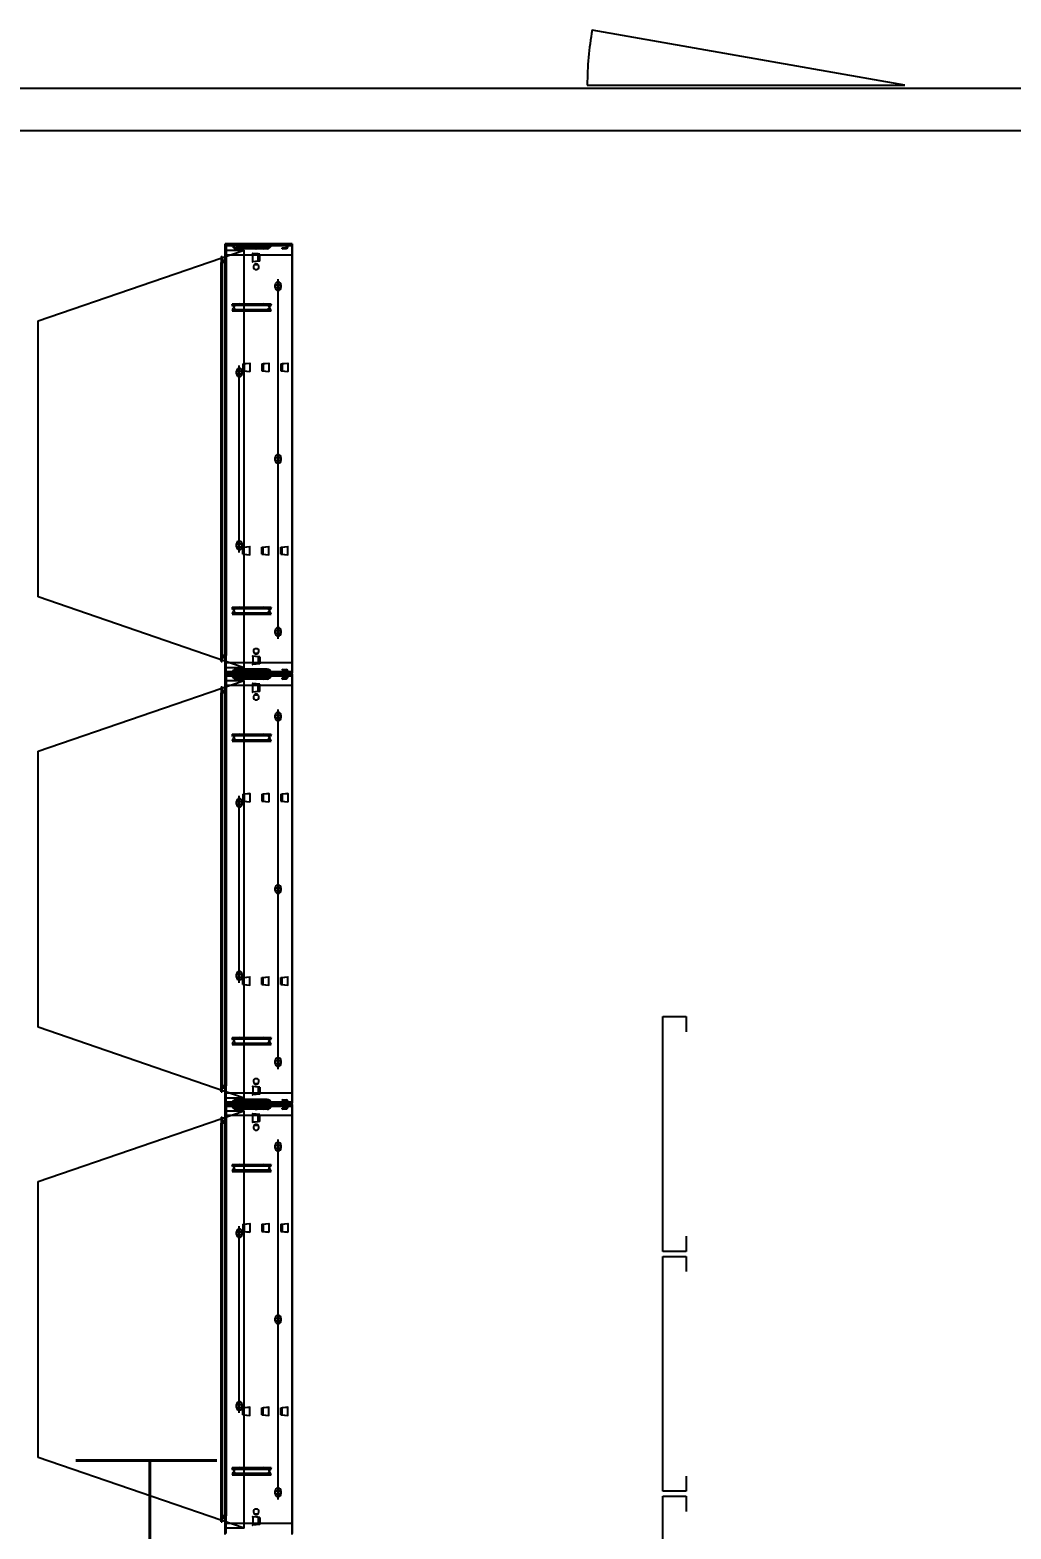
# Model space of a CAD drawing. Header units: millimetres. Extents: x -69706 to 52883, y -6882 to 68885.
# Drawn here: x -37085 to -35695, y 32627 to 34752 of the extents above; entities that cross this region are included whole.
import ezdxf

# ---------------------------------------------------------------- set-up
doc = ezdxf.new("R2010")
doc.units = ezdxf.units.MM
doc.layers.add('XFM1Q40$0$TYPE14X10', color=7, linetype='Continuous')
doc.styles.add('XFM1Q40$0$LSP', font='SIMPLEX.shx', dxfattribs={"bigfont": 'chineset.shx'})

# ---------------------------------------------------------------- blocks, each defined once
blk = doc.blocks.new('XFM1Q40$0$A$C10876e96')
at = {"layer": 'XFM1Q40$0$TYPE14X10', "color": 22}
for p, q in [((3487.9, 4105), (3044.7, 4183.1)), ((3037.9, 4105), (3487.9, 4105)), ((11918.2, 4100), (1318.2, 4100)), ((11858.2, 4040), (1318.2, 4040)), ((2259.6, 3770.7), (2551.6, 3871)), ((2619.7, 3880), (2524.7, 3880)), ((2619.7, 3880), (2524.7, 3880)), ((2524.7, 3880), (2524.7, 3856.5)), ((2524.7, 3856.5), (2524.7, 3880)), ((2524.7, 3270), (2524.7, 3878.5)), ((2619.7, 3878.5), (2524.7, 3878.5)), ((2619.7, 3877), (2524.7, 3877)), ((2619.7, 3878.5), (2526.2, 3878.5)), ((2526.2, 3878.5), (2526.2, 3855)), ((2526.2, 3279), (2526.2, 3871)), ((2526.2, 3871), (2551.6, 3871)), ((2534.7, 3878.5), (2534.7, 3880)), ((2584.2, 3874.5), (2540.2, 3874.5)), ((2584.2, 3873), (2540.2, 3873)), ((2549.7, 3878.5), (2549.7, 3880)), ((2551.5, 3874.5), (2556.8, 3875)), ((2551.7, 3873), (2551.5, 3874.5)), ((2551.6, 3279), (2551.6, 3871)), ((2551.7, 3873), (2557, 3873.5)), ((2558.2, 3877), (2558.2, 3876.5)), ((2559.7, 3877), (2559.7, 3876.5)), ((2565.2, 3876.5), (2565.2, 3880)), ((2571.7, 3873), (2566.4, 3873.5)), ((2571.9, 3874.5), (2566.6, 3875)), ((2566.7, 3876.5), (2566.7, 3878.5)), ((2570.7, 3876.5), (2570.7, 3878.5)), ((2571.7, 3873), (2571.9, 3874.5)), ((2572.2, 3876.5), (2572.2, 3880)), ((2573.7, 3878.5), (2573.7, 3880)), ((2576.7, 3878.5), (2576.7, 3880)), ((2578.5, 3874.5), (2583.8, 3875)), ((2578.7, 3873), (2578.5, 3874.5)), ((2578.7, 3873), (2584, 3873.5)), ((2585.2, 3877), (2585.2, 3876.5)), ((2586.7, 3877), (2586.7, 3876.5)), ((2589.7, 3878.5), (2589.7, 3880)), ((2603.7, 3878.5), (2603.7, 3880)), ((2605.5, 3874.5), (2610.8, 3875)), ((2605.7, 3873), (2605.5, 3874.5)), ((2605.7, 3873), (2611, 3873.5)), ((2612.2, 3877), (2612.2, 3876.5)), ((2613.7, 3877), (2613.7, 3876.5)), ((2619.7, 3880), (2619.7, 3271.5)), ((2619.7, 3880), (2619.7, 3864)), ((2619.7, 3270), (2619.7, 3878.5)), ((2519.2, 3862), (2519.2, 3855)), ((2519.2, 3862), (2520.7, 3862)), ((2519.2, 3856.5), (2519.2, 3296.5)), ((2519.2, 3856.5), (2526.2, 3856.5)), ((2526.2, 3855), (2519.2, 3855)), ((2519.2, 3293.5), (2519.2, 3853.5)), ((2524.7, 3853.5), (2519.2, 3853.5)), ((2520.7, 3862), (2520.7, 3856.5)), ((2520.7, 3856.5), (2520.7, 3296.5)), ((2524.7, 3856.5), (2520.7, 3856.5)), ((2520.7, 3293.5), (2520.7, 3853.5)), ((2526.2, 3864), (2524.7, 3864)), ((2524.7, 3856.5), (2524.7, 3296.5)), ((2526.2, 3853.5), (2524.7, 3853.5)), ((2619.7, 3864), (2526.2, 3864)), ((2526.2, 3856.5), (2526.2, 3296.5)), ((2526.2, 3293.5), (2526.2, 3853.5)), ((2573.7, 3865.5), (2563.7, 3866.5)), ((2571.7, 3865.6), (2563.7, 3866.4)), ((2563.7, 3854.6), (2563.7, 3866.4)), ((2573.7, 3855.5), (2563.7, 3854.5)), ((2571.7, 3855.4), (2563.7, 3854.6)), ((2566, 3850.5), (2571.3, 3850.5)), ((2571.7, 3855.4), (2571.7, 3865.6)), ((2573.7, 3855.5), (2573.7, 3865.5)), ((2567.2, 3843.5), (2570.2, 3843.5)), ((2599.7, 3320), (2599.7, 3830)), ((2599.7, 3827), (2599.7, 3813)), ((2595.1, 3822), (2604.2, 3822)), ((2595.1, 3822), (2604.2, 3822)), ((2595.1, 3818), (2604.2, 3818)), ((2595.1, 3818), (2604.2, 3818)), ((2595.7, 3818), (2595.7, 3822)), ((2595.7, 3822), (2595.7, 3818)), ((2603.7, 3818), (2603.7, 3822)), ((2603.7, 3822), (2603.7, 3818)), ((2534.7, 3795), (2589.7, 3795)), ((2535.8, 3791.7), (2534.7, 3795)), ((2535.8, 3788.3), (2534.7, 3785)), ((2534.7, 3785), (2589.7, 3785)), ((2535.4, 3793), (2589, 3793)), ((2535.4, 3787), (2589, 3787)), ((2545.3, 3795), (2579.1, 3795)), ((2545.3, 3785), (2579.1, 3785)), ((2589.7, 3795), (2588.5, 3791.7)), ((2589.7, 3785), (2588.5, 3788.3)), ((2259.6, 3379.3), (2259.6, 3770.7)), ((2540.1, 3699.5), (2549.2, 3699.5)), ((2540.1, 3699.5), (2549.2, 3699.5)), ((2540.7, 3695.5), (2540.7, 3699.5)), ((2540.7, 3699.5), (2540.7, 3695.5)), ((2544.7, 3442.5), (2544.7, 3707.5)), ((2544.7, 3704.5), (2544.7, 3690.5)), ((2548.7, 3695.5), (2548.7, 3699.5)), ((2548.7, 3699.5), (2548.7, 3695.5)), ((2549.7, 3710), (2559.6, 3711)), ((2549.7, 3710), (2549.7, 3700)), ((2549.7, 3700), (2559.6, 3699)), ((2551.7, 3710.1), (2559.7, 3710.9)), ((2551.7, 3710.1), (2551.7, 3699.9)), ((2551.7, 3699.9), (2559.7, 3699.1)), ((2559.7, 3710.9), (2559.7, 3699.1)), ((2576.7, 3710), (2586.6, 3711)), ((2576.7, 3710), (2576.7, 3700)), ((2576.7, 3700), (2586.6, 3699)), ((2578.7, 3710.1), (2586.7, 3710.9)), ((2578.7, 3710.1), (2578.7, 3699.9)), ((2578.7, 3699.9), (2586.7, 3699.1)), ((2586.7, 3710.9), (2586.7, 3699.1)), ((2603.7, 3710), (2613.6, 3711)), ((2603.7, 3710), (2603.7, 3700)), ((2603.7, 3700), (2613.6, 3699)), ((2605.7, 3710.1), (2613.7, 3710.9)), ((2605.7, 3710.1), (2605.7, 3699.9)), ((2605.7, 3699.9), (2613.7, 3699.1)), ((2613.7, 3710.9), (2613.7, 3699.1)), ((2540.1, 3695.5), (2549.2, 3695.5)), ((2540.1, 3695.5), (2549.2, 3695.5)), ((2595.1, 3577), (2604.2, 3577)), ((2595.1, 3577), (2604.2, 3577)), ((2595.1, 3573), (2604.2, 3573)), ((2595.1, 3573), (2604.2, 3573)), ((2595.7, 3573), (2595.7, 3577)), ((2595.7, 3577), (2595.7, 3573)), ((2599.7, 3582), (2599.7, 3568)), ((2603.7, 3573), (2603.7, 3577)), ((2603.7, 3577), (2603.7, 3573)), ((2540.1, 3454.5), (2549.2, 3454.5)), ((2540.1, 3454.5), (2549.2, 3454.5)), ((2540.1, 3450.5), (2549.2, 3450.5)), ((2540.1, 3450.5), (2549.2, 3450.5)), ((2540.7, 3450.5), (2540.7, 3454.5)), ((2540.7, 3454.5), (2540.7, 3450.5)), ((2544.7, 3459.5), (2544.7, 3445.5)), ((2548.7, 3450.5), (2548.7, 3454.5)), ((2548.7, 3454.5), (2548.7, 3450.5)), ((2549.7, 3450), (2559.6, 3451)), ((2549.7, 3440), (2549.7, 3450)), ((2551.7, 3450.1), (2559.7, 3450.9)), ((2551.7, 3439.9), (2551.7, 3450.1)), ((2559.7, 3439.1), (2559.7, 3450.9)), ((2576.7, 3450), (2586.6, 3451)), ((2576.7, 3440), (2576.7, 3450)), ((2578.7, 3450.1), (2586.7, 3450.9)), ((2578.7, 3439.9), (2578.7, 3450.1)), ((2586.7, 3439.1), (2586.7, 3450.9)), ((2603.7, 3450), (2613.6, 3451)), ((2603.7, 3440), (2603.7, 3450)), ((2605.7, 3450.1), (2613.7, 3450.9)), ((2605.7, 3439.9), (2605.7, 3450.1)), ((2613.7, 3439.1), (2613.7, 3450.9)), ((2549.7, 3440), (2559.6, 3439)), ((2551.7, 3439.9), (2559.7, 3439.1)), ((2576.7, 3440), (2586.6, 3439)), ((2578.7, 3439.9), (2586.7, 3439.1)), ((2603.7, 3440), (2613.6, 3439)), ((2605.7, 3439.9), (2613.7, 3439.1)), ((2551.6, 3279), (2259.6, 3379.3)), ((2534.7, 3365), (2589.7, 3365)), ((2535.8, 3361.7), (2534.7, 3365)), ((2535.8, 3358.3), (2534.7, 3355)), ((2535.4, 3363), (2589, 3363)), ((2545.3, 3365), (2579.1, 3365)), ((2589.7, 3365), (2588.5, 3361.7)), ((2589.7, 3355), (2588.5, 3358.3)), ((2534.7, 3355), (2589.7, 3355)), ((2535.4, 3357), (2589, 3357)), ((2545.3, 3355), (2579.1, 3355)), ((2599.7, 3337), (2599.7, 3323)), ((2595.1, 3332), (2604.2, 3332)), ((2595.1, 3332), (2604.2, 3332)), ((2595.1, 3328), (2604.2, 3328)), ((2595.1, 3328), (2604.2, 3328)), ((2595.7, 3328), (2595.7, 3332)), ((2595.7, 3332), (2595.7, 3328)), ((2603.7, 3328), (2603.7, 3332)), ((2603.7, 3332), (2603.7, 3328)), ((2526.2, 3296.5), (2519.2, 3296.5)), ((2519.2, 3288), (2519.2, 3295)), ((2526.2, 3295), (2519.2, 3295)), ((2524.7, 3296.5), (2524.7, 3271.5)), ((2526.2, 3271.5), (2526.2, 3295)), ((2573.7, 3294.5), (2563.7, 3295.5)), ((2571.7, 3294.6), (2563.7, 3295.4)), ((2563.7, 3295.4), (2563.7, 3283.6)), ((2566, 3299.5), (2571.3, 3299.5)), ((2567.2, 3306.5), (2570.2, 3306.5)), ((2571.7, 3294.6), (2571.7, 3284.4)), ((2573.7, 3294.5), (2573.7, 3284.5)), ((2519.2, 3293.5), (2524.7, 3293.5)), ((2519.2, 3288), (2520.7, 3288)), ((2520.7, 3288), (2520.7, 3293.5)), ((2524.7, 3293.5), (2520.7, 3293.5)), ((2524.7, 3270), (2524.7, 3293.5)), ((2524.7, 3293.5), (2526.2, 3293.5)), ((2526.2, 3286), (2524.7, 3286)), ((2619.7, 3273), (2524.7, 3273)), ((2619.7, 3286), (2526.2, 3286)), ((2551.6, 3279), (2526.2, 3279)), ((2584.2, 3277), (2540.2, 3277)), ((2584.2, 3275.5), (2540.2, 3275.5)), ((2551.7, 3277), (2551.5, 3275.5)), ((2551.5, 3275.5), (2556.8, 3275)), ((2551.7, 3277), (2557, 3276.5)), ((2558.2, 3273), (2558.2, 3273.5)), ((2559.7, 3273), (2559.7, 3273.5)), ((2573.7, 3284.5), (2563.7, 3283.5)), ((2571.7, 3284.4), (2563.7, 3283.6)), ((2565.2, 3273.5), (2565.2, 3270)), ((2571.7, 3277), (2566.4, 3276.5)), ((2571.9, 3275.5), (2566.6, 3275)), ((2566.7, 3273.5), (2566.7, 3271.5)), ((2570.7, 3273.5), (2570.7, 3271.5)), ((2571.7, 3277), (2571.9, 3275.5)), ((2572.2, 3273.5), (2572.2, 3270)), ((2578.7, 3277), (2578.5, 3275.5)), ((2578.5, 3275.5), (2583.8, 3275)), ((2578.7, 3277), (2584, 3276.5)), ((2585.2, 3273), (2585.2, 3273.5)), ((2586.7, 3273), (2586.7, 3273.5)), ((2605.7, 3277), (2605.5, 3275.5)), ((2605.5, 3275.5), (2610.8, 3275)), ((2605.7, 3277), (2611, 3276.5)), ((2612.2, 3273), (2612.2, 3273.5)), ((2613.7, 3273), (2613.7, 3273.5)), ((2619.7, 3270), (2619.7, 3286)), ((2259.6, 3160.7), (2551.6, 3261)), ((2519.2, 3252), (2519.2, 3245)), ((2519.2, 3252), (2520.7, 3252)), ((2520.7, 3252), (2520.7, 3246.5)), ((2619.7, 3271.5), (2524.7, 3271.5)), ((2619.7, 3270), (2524.7, 3270)), ((2619.7, 3270), (2524.7, 3270)), ((2619.7, 3270), (2524.7, 3270)), ((2619.7, 3270), (2524.7, 3270)), ((2524.7, 3270), (2524.7, 3246.5)), ((2524.7, 3246.5), (2524.7, 3270)), ((2524.7, 2660), (2524.7, 3268.5)), ((2619.7, 3268.5), (2524.7, 3268.5)), ((2619.7, 3267), (2524.7, 3267)), ((2526.2, 3254), (2524.7, 3254)), ((2619.7, 3271.5), (2526.2, 3271.5)), ((2619.7, 3268.5), (2526.2, 3268.5)), ((2526.2, 3268.5), (2526.2, 3245)), ((2526.2, 2669), (2526.2, 3261)), ((2526.2, 3261), (2551.6, 3261)), ((2619.7, 3254), (2526.2, 3254)), ((2534.7, 3271.5), (2534.7, 3270)), ((2534.7, 3268.5), (2534.7, 3270)), ((2584.2, 3264.5), (2540.2, 3264.5)), ((2584.2, 3263), (2540.2, 3263)), ((2549.7, 3271.5), (2549.7, 3270)), ((2549.7, 3268.5), (2549.7, 3270)), ((2551.5, 3264.5), (2556.8, 3265)), ((2551.7, 3263), (2551.5, 3264.5)), ((2551.6, 2669), (2551.6, 3261)), ((2551.7, 3263), (2557, 3263.5)), ((2558.2, 3267), (2558.2, 3266.5)), ((2559.7, 3267), (2559.7, 3266.5)), ((2573.7, 3255.5), (2563.7, 3256.5)), ((2571.7, 3255.6), (2563.7, 3256.4)), ((2563.7, 3244.6), (2563.7, 3256.4)), ((2565.2, 3266.5), (2565.2, 3270)), ((2571.7, 3263), (2566.4, 3263.5)), ((2571.9, 3264.5), (2566.6, 3265)), ((2566.7, 3266.5), (2566.7, 3268.5)), ((2570.7, 3266.5), (2570.7, 3268.5)), ((2571.7, 3263), (2571.9, 3264.5)), ((2571.7, 3245.4), (2571.7, 3255.6)), ((2572.2, 3266.5), (2572.2, 3270)), ((2573.7, 3271.5), (2573.7, 3270)), ((2573.7, 3268.5), (2573.7, 3270)), ((2573.7, 3245.5), (2573.7, 3255.5)), ((2576.7, 3271.5), (2576.7, 3270)), ((2576.7, 3268.5), (2576.7, 3270)), ((2578.5, 3264.5), (2583.8, 3265)), ((2578.7, 3263), (2578.5, 3264.5)), ((2578.7, 3263), (2584, 3263.5)), ((2585.2, 3267), (2585.2, 3266.5)), ((2586.7, 3267), (2586.7, 3266.5)), ((2589.7, 3271.5), (2589.7, 3270)), ((2589.7, 3268.5), (2589.7, 3270)), ((2603.7, 3271.5), (2603.7, 3270)), ((2603.7, 3268.5), (2603.7, 3270)), ((2605.5, 3264.5), (2610.8, 3265)), ((2605.7, 3263), (2605.5, 3264.5)), ((2605.7, 3263), (2611, 3263.5)), ((2612.2, 3267), (2612.2, 3266.5)), ((2613.7, 3267), (2613.7, 3266.5)), ((2619.7, 3270), (2619.7, 2661.5)), ((2619.7, 3270), (2619.7, 3254)), ((2619.7, 2660), (2619.7, 3268.5)), ((2519.2, 3246.5), (2519.2, 2686.5)), ((2519.2, 3246.5), (2526.2, 3246.5)), ((2526.2, 3245), (2519.2, 3245)), ((2519.2, 2683.5), (2519.2, 3243.5)), ((2524.7, 3243.5), (2519.2, 3243.5)), ((2520.7, 3246.5), (2520.7, 2686.5)), ((2524.7, 3246.5), (2520.7, 3246.5)), ((2520.7, 2683.5), (2520.7, 3243.5)), ((2524.7, 3246.5), (2524.7, 2686.5)), ((2526.2, 3243.5), (2524.7, 3243.5)), ((2526.2, 3246.5), (2526.2, 2686.5)), ((2526.2, 2683.5), (2526.2, 3243.5)), ((2573.7, 3245.5), (2563.7, 3244.5)), ((2571.7, 3245.4), (2563.7, 3244.6)), ((2566, 3240.5), (2571.3, 3240.5)), ((2567.2, 3233.5), (2570.2, 3233.5)), ((2595.1, 3212), (2604.2, 3212)), ((2595.1, 3212), (2604.2, 3212)), ((2595.7, 3208), (2595.7, 3212)), ((2595.7, 3212), (2595.7, 3208)), ((2599.7, 2710), (2599.7, 3220)), ((2599.7, 3217), (2599.7, 3203)), ((2603.7, 3208), (2603.7, 3212)), ((2603.7, 3212), (2603.7, 3208)), ((2595.1, 3208), (2604.2, 3208)), ((2595.1, 3208), (2604.2, 3208)), ((2534.7, 3185), (2589.7, 3185)), ((2535.8, 3181.7), (2534.7, 3185)), ((2535.8, 3178.3), (2534.7, 3175)), ((2534.7, 3175), (2589.7, 3175)), ((2535.4, 3183), (2589, 3183)), ((2535.4, 3177), (2589, 3177)), ((2545.3, 3185), (2579.1, 3185)), ((2545.3, 3175), (2579.1, 3175)), ((2589.7, 3185), (2588.5, 3181.7)), ((2589.7, 3175), (2588.5, 3178.3)), ((2259.6, 2769.3), (2259.6, 3160.7)), ((2540.1, 3089.5), (2549.2, 3089.5)), ((2540.1, 3089.5), (2549.2, 3089.5)), ((2540.1, 3085.5), (2549.2, 3085.5)), ((2540.1, 3085.5), (2549.2, 3085.5)), ((2540.7, 3085.5), (2540.7, 3089.5)), ((2540.7, 3089.5), (2540.7, 3085.5)), ((2544.7, 2832.5), (2544.7, 3097.5)), ((2544.7, 3094.5), (2544.7, 3080.5)), ((2548.7, 3085.5), (2548.7, 3089.5)), ((2548.7, 3089.5), (2548.7, 3085.5)), ((2549.7, 3100), (2559.6, 3101)), ((2549.7, 3100), (2549.7, 3090)), ((2549.7, 3090), (2559.6, 3089)), ((2551.7, 3100.1), (2559.7, 3100.9)), ((2551.7, 3100.1), (2551.7, 3089.9)), ((2551.7, 3089.9), (2559.7, 3089.1)), ((2559.7, 3100.9), (2559.7, 3089.1)), ((2576.7, 3100), (2586.6, 3101)), ((2576.7, 3100), (2576.7, 3090)), ((2576.7, 3090), (2586.6, 3089)), ((2578.7, 3100.1), (2586.7, 3100.9)), ((2578.7, 3100.1), (2578.7, 3089.9)), ((2578.7, 3089.9), (2586.7, 3089.1)), ((2586.7, 3100.9), (2586.7, 3089.1)), ((2603.7, 3100), (2613.6, 3101)), ((2603.7, 3100), (2603.7, 3090)), ((2603.7, 3090), (2613.6, 3089)), ((2605.7, 3100.1), (2613.7, 3100.9)), ((2605.7, 3100.1), (2605.7, 3089.9)), ((2605.7, 3089.9), (2613.7, 3089.1)), ((2613.7, 3100.9), (2613.7, 3089.1)), ((2595.1, 2967), (2604.2, 2967)), ((2595.1, 2967), (2604.2, 2967)), ((2595.1, 2963), (2604.2, 2963)), ((2595.1, 2963), (2604.2, 2963)), ((2595.7, 2963), (2595.7, 2967)), ((2595.7, 2967), (2595.7, 2963)), ((2599.7, 2972), (2599.7, 2958)), ((2603.7, 2963), (2603.7, 2967)), ((2603.7, 2967), (2603.7, 2963)), ((2544.7, 2849.5), (2544.7, 2835.5)), ((2540.1, 2844.5), (2549.2, 2844.5)), ((2540.1, 2844.5), (2549.2, 2844.5)), ((2540.1, 2840.5), (2549.2, 2840.5)), ((2540.1, 2840.5), (2549.2, 2840.5)), ((2540.7, 2840.5), (2540.7, 2844.5)), ((2540.7, 2844.5), (2540.7, 2840.5)), ((2548.7, 2840.5), (2548.7, 2844.5)), ((2548.7, 2844.5), (2548.7, 2840.5)), ((2549.7, 2840), (2559.6, 2841)), ((2549.7, 2830), (2549.7, 2840)), ((2549.7, 2830), (2559.6, 2829)), ((2551.7, 2840.1), (2559.7, 2840.9)), ((2551.7, 2829.9), (2551.7, 2840.1)), ((2551.7, 2829.9), (2559.7, 2829.1)), ((2559.7, 2829.1), (2559.7, 2840.9)), ((2576.7, 2840), (2586.6, 2841)), ((2576.7, 2830), (2576.7, 2840)), ((2576.7, 2830), (2586.6, 2829)), ((2578.7, 2840.1), (2586.7, 2840.9)), ((2578.7, 2829.9), (2578.7, 2840.1)), ((2578.7, 2829.9), (2586.7, 2829.1)), ((2586.7, 2829.1), (2586.7, 2840.9)), ((2603.7, 2840), (2613.6, 2841)), ((2603.7, 2830), (2603.7, 2840)), ((2603.7, 2830), (2613.6, 2829)), ((2605.7, 2840.1), (2613.7, 2840.9)), ((2605.7, 2829.9), (2605.7, 2840.1)), ((2605.7, 2829.9), (2613.7, 2829.1)), ((2613.7, 2829.1), (2613.7, 2840.9)), ((3144.9, 2451.5), (3144.9, 2784.5)), ((3144.9, 2784.5), (3177.9, 2784.5)), ((3177.9, 2784.5), (3177.9, 2763)), ((2551.6, 2669), (2259.6, 2769.3)), ((2534.7, 2755), (2589.7, 2755)), ((2535.8, 2751.7), (2534.7, 2755)), ((2535.8, 2748.3), (2534.7, 2745)), ((2534.7, 2745), (2589.7, 2745)), ((2535.4, 2753), (2589, 2753)), ((2535.4, 2747), (2589, 2747)), ((2545.3, 2755), (2579.1, 2755)), ((2545.3, 2745), (2579.1, 2745)), ((2589.7, 2755), (2588.5, 2751.7)), ((2589.7, 2745), (2588.5, 2748.3)), ((2595.1, 2722), (2604.2, 2722)), ((2595.1, 2722), (2604.2, 2722)), ((2595.7, 2718), (2595.7, 2722)), ((2595.7, 2722), (2595.7, 2718)), ((2599.7, 2727), (2599.7, 2713)), ((2603.7, 2718), (2603.7, 2722)), ((2603.7, 2722), (2603.7, 2718)), ((2595.1, 2718), (2604.2, 2718)), ((2595.1, 2718), (2604.2, 2718)), ((2526.2, 2686.5), (2519.2, 2686.5)), ((2519.2, 2678), (2519.2, 2685)), ((2526.2, 2685), (2519.2, 2685)), ((2519.2, 2683.5), (2524.7, 2683.5)), ((2519.2, 2678), (2520.7, 2678)), ((2520.7, 2678), (2520.7, 2683.5)), ((2524.7, 2683.5), (2520.7, 2683.5)), ((2524.7, 2686.5), (2524.7, 2661.5)), ((2524.7, 2660), (2524.7, 2683.5)), ((2524.7, 2683.5), (2526.2, 2683.5)), ((2526.2, 2661.5), (2526.2, 2685)), ((2573.7, 2684.5), (2563.7, 2685.5)), ((2571.7, 2684.6), (2563.7, 2685.4)), ((2563.7, 2685.4), (2563.7, 2673.6)), ((2566, 2689.5), (2571.3, 2689.5)), ((2567.2, 2696.5), (2570.2, 2696.5)), ((2571.7, 2684.6), (2571.7, 2674.4)), ((2573.7, 2684.5), (2573.7, 2674.5)), ((2526.2, 2676), (2524.7, 2676)), ((2619.7, 2663), (2524.7, 2663)), ((2619.7, 2661.5), (2524.7, 2661.5)), ((2619.7, 2660), (2524.7, 2660)), ((2619.7, 2660), (2524.7, 2660)), ((2619.7, 2660), (2524.7, 2660)), ((2619.7, 2660), (2524.7, 2660)), ((2524.7, 2660), (2524.7, 2636.5)), ((2524.7, 2636.5), (2524.7, 2660)), ((2524.7, 2050), (2524.7, 2658.5)), ((2619.7, 2658.5), (2524.7, 2658.5)), ((2619.7, 2657), (2524.7, 2657)), ((2619.7, 2676), (2526.2, 2676)), ((2551.6, 2669), (2526.2, 2669)), ((2619.7, 2661.5), (2526.2, 2661.5)), ((2619.7, 2658.5), (2526.2, 2658.5)), ((2526.2, 2658.5), (2526.2, 2635)), ((2534.7, 2661.5), (2534.7, 2660)), ((2534.7, 2658.5), (2534.7, 2660)), ((2584.2, 2667), (2540.2, 2667)), ((2584.2, 2665.5), (2540.2, 2665.5)), ((2549.7, 2661.5), (2549.7, 2660)), ((2549.7, 2658.5), (2549.7, 2660)), ((2551.7, 2667), (2551.5, 2665.5)), ((2551.5, 2665.5), (2556.8, 2665)), ((2551.7, 2667), (2557, 2666.5)), ((2558.2, 2663), (2558.2, 2663.5)), ((2558.2, 2657), (2558.2, 2656.5)), ((2559.7, 2663), (2559.7, 2663.5)), ((2559.7, 2657), (2559.7, 2656.5)), ((2573.7, 2674.5), (2563.7, 2673.5)), ((2571.7, 2674.4), (2563.7, 2673.6)), ((2565.2, 2663.5), (2565.2, 2660)), ((2565.2, 2656.5), (2565.2, 2660)), ((2571.7, 2667), (2566.4, 2666.5)), ((2571.9, 2665.5), (2566.6, 2665)), ((2566.7, 2663.5), (2566.7, 2661.5)), ((2566.7, 2656.5), (2566.7, 2658.5)), ((2570.7, 2663.5), (2570.7, 2661.5)), ((2570.7, 2656.5), (2570.7, 2658.5)), ((2571.7, 2667), (2571.9, 2665.5)), ((2572.2, 2663.5), (2572.2, 2660)), ((2572.2, 2656.5), (2572.2, 2660)), ((2573.7, 2661.5), (2573.7, 2660)), ((2573.7, 2658.5), (2573.7, 2660)), ((2576.7, 2661.5), (2576.7, 2660)), ((2576.7, 2658.5), (2576.7, 2660)), ((2578.7, 2667), (2578.5, 2665.5)), ((2578.5, 2665.5), (2583.8, 2665)), ((2578.7, 2667), (2584, 2666.5)), ((2585.2, 2663), (2585.2, 2663.5)), ((2585.2, 2657), (2585.2, 2656.5)), ((2586.7, 2663), (2586.7, 2663.5)), ((2586.7, 2657), (2586.7, 2656.5)), ((2589.7, 2661.5), (2589.7, 2660)), ((2589.7, 2658.5), (2589.7, 2660)), ((2603.7, 2661.5), (2603.7, 2660)), ((2603.7, 2658.5), (2603.7, 2660)), ((2605.7, 2667), (2605.5, 2665.5)), ((2605.5, 2665.5), (2610.8, 2665)), ((2605.7, 2667), (2611, 2666.5)), ((2612.2, 2663), (2612.2, 2663.5)), ((2612.2, 2657), (2612.2, 2656.5)), ((2613.7, 2663), (2613.7, 2663.5)), ((2613.7, 2657), (2613.7, 2656.5)), ((2619.7, 2660), (2619.7, 2676)), ((2619.7, 2660), (2619.7, 2051.5)), ((2619.7, 2660), (2619.7, 2644)), ((2619.7, 2050), (2619.7, 2658.5)), ((2259.6, 2550.7), (2551.6, 2651)), ((2519.2, 2642), (2519.2, 2635)), ((2519.2, 2642), (2520.7, 2642)), ((2519.2, 2636.5), (2519.2, 2076.5)), ((2519.2, 2636.5), (2526.2, 2636.5)), ((2520.7, 2642), (2520.7, 2636.5)), ((2520.7, 2636.5), (2520.7, 2076.5)), ((2524.7, 2636.5), (2520.7, 2636.5)), ((2526.2, 2644), (2524.7, 2644)), ((2524.7, 2636.5), (2524.7, 2076.5)), ((2526.2, 2059), (2526.2, 2651)), ((2526.2, 2651), (2551.6, 2651)), ((2619.7, 2644), (2526.2, 2644)), ((2526.2, 2636.5), (2526.2, 2076.5)), ((2584.2, 2654.5), (2540.2, 2654.5)), ((2584.2, 2653), (2540.2, 2653)), ((2551.5, 2654.5), (2556.8, 2655)), ((2551.7, 2653), (2551.5, 2654.5)), ((2551.6, 2059), (2551.6, 2651)), ((2551.7, 2653), (2557, 2653.5)), ((2573.7, 2645.5), (2563.7, 2646.5)), ((2571.7, 2645.6), (2563.7, 2646.4)), ((2563.7, 2634.6), (2563.7, 2646.4)), ((2573.7, 2635.5), (2563.7, 2634.5)), ((2571.7, 2635.4), (2563.7, 2634.6)), ((2571.7, 2653), (2566.4, 2653.5)), ((2571.9, 2654.5), (2566.6, 2655)), ((2571.7, 2653), (2571.9, 2654.5)), ((2571.7, 2635.4), (2571.7, 2645.6)), ((2573.7, 2635.5), (2573.7, 2645.5)), ((2578.5, 2654.5), (2583.8, 2655)), ((2578.7, 2653), (2578.5, 2654.5)), ((2578.7, 2653), (2584, 2653.5)), ((2605.5, 2654.5), (2610.8, 2655)), ((2605.7, 2653), (2605.5, 2654.5)), ((2605.7, 2653), (2611, 2653.5)), ((2526.2, 2635), (2519.2, 2635)), ((2519.2, 2073.5), (2519.2, 2633.5)), ((2524.7, 2633.5), (2519.2, 2633.5)), ((2520.7, 2073.5), (2520.7, 2633.5)), ((2526.2, 2633.5), (2524.7, 2633.5)), ((2526.2, 2073.5), (2526.2, 2633.5)), ((2566, 2630.5), (2571.3, 2630.5)), ((2567.2, 2623.5), (2570.2, 2623.5)), ((2595.1, 2602), (2604.2, 2602)), ((2595.1, 2602), (2604.2, 2602)), ((2595.1, 2598), (2604.2, 2598)), ((2595.1, 2598), (2604.2, 2598)), ((2595.7, 2598), (2595.7, 2602)), ((2595.7, 2602), (2595.7, 2598)), ((2599.7, 2100), (2599.7, 2610)), ((2599.7, 2607), (2599.7, 2593)), ((2603.7, 2598), (2603.7, 2602)), ((2603.7, 2602), (2603.7, 2598)), ((2534.7, 2575), (2589.7, 2575)), ((2535.8, 2571.7), (2534.7, 2575)), ((2535.4, 2573), (2589, 2573)), ((2545.3, 2575), (2579.1, 2575)), ((2589.7, 2575), (2588.5, 2571.7)), ((2259.6, 2159.3), (2259.6, 2550.7)), ((2535.8, 2568.3), (2534.7, 2565)), ((2534.7, 2565), (2589.7, 2565)), ((2535.4, 2567), (2589, 2567)), ((2545.3, 2565), (2579.1, 2565)), ((2589.7, 2565), (2588.5, 2568.3)), ((2544.7, 2222.5), (2544.7, 2487.5)), ((2549.7, 2490), (2559.6, 2491)), ((2549.7, 2490), (2549.7, 2480)), ((2551.7, 2490.1), (2559.7, 2490.9)), ((2551.7, 2490.1), (2551.7, 2479.9)), ((2559.7, 2490.9), (2559.7, 2479.1)), ((2576.7, 2490), (2586.6, 2491)), ((2576.7, 2490), (2576.7, 2480)), ((2578.7, 2490.1), (2586.7, 2490.9)), ((2578.7, 2490.1), (2578.7, 2479.9)), ((2586.7, 2490.9), (2586.7, 2479.1)), ((2603.7, 2490), (2613.6, 2491)), ((2603.7, 2490), (2603.7, 2480)), ((2605.7, 2490.1), (2613.7, 2490.9)), ((2605.7, 2490.1), (2605.7, 2479.9)), ((2613.7, 2490.9), (2613.7, 2479.1)), ((2540.1, 2479.5), (2549.2, 2479.5)), ((2540.1, 2479.5), (2549.2, 2479.5)), ((2540.1, 2475.5), (2549.2, 2475.5)), ((2540.1, 2475.5), (2549.2, 2475.5)), ((2540.7, 2475.5), (2540.7, 2479.5)), ((2540.7, 2479.5), (2540.7, 2475.5)), ((2544.7, 2484.5), (2544.7, 2470.5)), ((2548.7, 2475.5), (2548.7, 2479.5)), ((2548.7, 2479.5), (2548.7, 2475.5)), ((2549.7, 2480), (2559.6, 2479)), ((2551.7, 2479.9), (2559.7, 2479.1)), ((2576.7, 2480), (2586.6, 2479)), ((2578.7, 2479.9), (2586.7, 2479.1)), ((2603.7, 2480), (2613.6, 2479)), ((2605.7, 2479.9), (2613.7, 2479.1)), ((3177.9, 2473), (3177.9, 2451.5)), ((3177.9, 2451.5), (3144.9, 2451.5)), ((3144.9, 2444.5), (3177.9, 2444.5)), ((3144.9, 2111.5), (3144.9, 2444.5)), ((3177.9, 2444.5), (3177.9, 2423)), ((2599.7, 2362), (2599.7, 2348)), ((2595.1, 2357), (2604.2, 2357)), ((2595.1, 2357), (2604.2, 2357)), ((2595.1, 2353), (2604.2, 2353)), ((2595.1, 2353), (2604.2, 2353)), ((2595.7, 2353), (2595.7, 2357)), ((2595.7, 2357), (2595.7, 2353)), ((2603.7, 2353), (2603.7, 2357)), ((2603.7, 2357), (2603.7, 2353)), ((2540.1, 2234.5), (2549.2, 2234.5)), ((2540.1, 2234.5), (2549.2, 2234.5)), ((2540.7, 2230.5), (2540.7, 2234.5)), ((2540.7, 2234.5), (2540.7, 2230.5)), ((2544.7, 2239.5), (2544.7, 2225.5)), ((2548.7, 2230.5), (2548.7, 2234.5)), ((2548.7, 2234.5), (2548.7, 2230.5)), ((2540.1, 2230.5), (2549.2, 2230.5)), ((2540.1, 2230.5), (2549.2, 2230.5)), ((2549.7, 2230), (2559.6, 2231)), ((2549.7, 2220), (2549.7, 2230)), ((2549.7, 2220), (2559.6, 2219)), ((2551.7, 2230.1), (2559.7, 2230.9)), ((2551.7, 2219.9), (2551.7, 2230.1)), ((2551.7, 2219.9), (2559.7, 2219.1)), ((2559.7, 2219.1), (2559.7, 2230.9)), ((2576.7, 2230), (2586.6, 2231)), ((2576.7, 2220), (2576.7, 2230)), ((2576.7, 2220), (2586.6, 2219)), ((2578.7, 2230.1), (2586.7, 2230.9)), ((2578.7, 2219.9), (2578.7, 2230.1)), ((2578.7, 2219.9), (2586.7, 2219.1)), ((2586.7, 2219.1), (2586.7, 2230.9)), ((2603.7, 2230), (2613.6, 2231)), ((2603.7, 2220), (2603.7, 2230)), ((2603.7, 2220), (2613.6, 2219)), ((2605.7, 2230.1), (2613.7, 2230.9)), ((2605.7, 2219.9), (2605.7, 2230.1)), ((2605.7, 2219.9), (2613.7, 2219.1)), ((2613.7, 2219.1), (2613.7, 2230.9)), ((2551.6, 2059), (2259.6, 2159.3)), ((2534.7, 2145), (2589.7, 2145)), ((2535.8, 2141.7), (2534.7, 2145)), ((2535.8, 2138.3), (2534.7, 2135)), ((2534.7, 2135), (2589.7, 2135)), ((2535.4, 2143), (2589, 2143)), ((2535.4, 2137), (2589, 2137)), ((2545.3, 2145), (2579.1, 2145)), ((2545.3, 2135), (2579.1, 2135)), ((2589.7, 2145), (2588.5, 2141.7)), ((2589.7, 2135), (2588.5, 2138.3)), ((3177.9, 2133), (3177.9, 2111.5)), ((2595.1, 2112), (2604.2, 2112)), ((2595.1, 2112), (2604.2, 2112)), ((2595.1, 2108), (2604.2, 2108)), ((2595.1, 2108), (2604.2, 2108)), ((2595.7, 2108), (2595.7, 2112)), ((2595.7, 2112), (2595.7, 2108)), ((2599.7, 2117), (2599.7, 2103)), ((2603.7, 2108), (2603.7, 2112)), ((2603.7, 2112), (2603.7, 2108)), ((3177.9, 2111.5), (3144.9, 2111.5)), ((3144.9, 1771.5), (3144.9, 2104.5)), ((3144.9, 2104.5), (3177.9, 2104.5)), ((3177.9, 2104.5), (3177.9, 2083)), ((2567.2, 2086.5), (2570.2, 2086.5)), ((2526.2, 2076.5), (2519.2, 2076.5)), ((2519.2, 2068), (2519.2, 2075)), ((2526.2, 2075), (2519.2, 2075)), ((2519.2, 2073.5), (2524.7, 2073.5)), ((2519.2, 2068), (2520.7, 2068)), ((2520.7, 2068), (2520.7, 2073.5)), ((2524.7, 2073.5), (2520.7, 2073.5)), ((2524.7, 2076.5), (2524.7, 2051.5)), ((2524.7, 2050), (2524.7, 2073.5)), ((2524.7, 2073.5), (2526.2, 2073.5)), ((2526.2, 2066), (2524.7, 2066)), ((2526.2, 2051.5), (2526.2, 2075)), ((2619.7, 2066), (2526.2, 2066)), ((2573.7, 2074.5), (2563.7, 2075.5)), ((2571.7, 2074.6), (2563.7, 2075.4)), ((2563.7, 2075.4), (2563.7, 2063.6)), ((2573.7, 2064.5), (2563.7, 2063.5)), ((2571.7, 2064.4), (2563.7, 2063.6)), ((2566, 2079.5), (2571.3, 2079.5)), ((2571.7, 2074.6), (2571.7, 2064.4)), ((2573.7, 2074.5), (2573.7, 2064.5)), ((2619.7, 2050), (2619.7, 2066)), ((2551.6, 2059), (2526.2, 2059))]:
    blk.add_line(p, q, dxfattribs=at)
for centre, radius, start, end in [((3487.9, 4105), 450, 170, 180), ((2540.2, 3878.5), 5.5, 180, 270), ((2540.2, 3878.5), 4, 180, 270), ((2556.7, 3876.5), 1.5, 275, 0), ((2556.7, 3876.5), 3, 275, 0), ((2561.2, 3877), 3, 90, 180), ((2561.2, 3877), 1.5, 90, 180), ((2562.2, 3877), 3, 0, 90), ((2562.2, 3877), 1.5, 0, 90), ((2566.7, 3876.5), 3, 180, 265), ((2566.7, 3876.5), 1.5, 180, 265), ((2568.7, 3876.5), 3.5, 180, 0), ((2568.7, 3876.5), 2, 180, 0), ((2583.7, 3876.5), 1.5, 275, 0), ((2583.7, 3876.5), 3, 275, 0), ((2584.2, 3878.5), 4, 270, 0), ((2584.2, 3878.5), 5.5, 270, 0), ((2588.2, 3877), 3, 90, 180), ((2588.2, 3877), 1.5, 90, 180), ((2610.7, 3876.5), 1.5, 275, 0), ((2610.7, 3876.5), 3, 275, 0), ((2615.2, 3877), 3, 150, 180), ((2615.2, 3877), 3, 90, 150), ((2615.2, 3877), 1.5, 90, 180), ((2563.7, 3866.4), 0.0502, 78.5788, 270), ((2563.7, 3854.6), 0.0502, 90, 281.4212), ((2569.2, 3847.5), 4.49, 153.4401, 242.8116), ((2568.7, 3847.5), 4, 30, 150), ((2568.1, 3847.5), 4.49, 297.1884, 26.5599), ((2599.7, 3822), 4, 0, 180), ((2599.7, 3822), 4, 0, 180), ((2599.7, 3818), 4, 180, 0), ((2599.7, 3818), 4, 180, 0), ((2545.3, 3785), 10, 90, 160.71), ((2545.3, 3795), 10, 199.29, 270), ((2579.1, 3785), 10, 19.29, 90), ((2579.1, 3795), 10, 270, 340.71), ((2544.7, 3699.5), 4, 0, 180), ((2544.7, 3699.5), 4, 0, 180), ((2559.6, 3710.9), 0.0502, 270, 101.4212), ((2559.6, 3699.1), 0.0502, 258.5788, 90), ((2586.6, 3710.9), 0.0502, 270, 101.4212), ((2586.6, 3699.1), 0.0502, 258.5788, 90), ((2613.6, 3710.9), 0.0502, 270, 101.4212), ((2613.6, 3699.1), 0.0502, 258.5788, 90), ((2544.7, 3695.5), 4, 180, 0), ((2544.7, 3695.5), 4, 180, 0), ((2599.7, 3577), 4, 0, 180), ((2599.7, 3577), 4, 0, 180), ((2599.7, 3573), 4, 180, 0), ((2599.7, 3573), 4, 180, 0), ((2544.7, 3454.5), 4, 0, 180), ((2544.7, 3454.5), 4, 0, 180), ((2544.7, 3450.5), 4, 180, 0), ((2544.7, 3450.5), 4, 180, 0), ((2559.6, 3450.9), 0.0502, 270, 101.4212), ((2586.6, 3450.9), 0.0502, 270, 101.4212), ((2613.6, 3450.9), 0.0502, 270, 101.4212), ((2559.6, 3439.1), 0.0502, 258.5788, 90), ((2586.6, 3439.1), 0.0502, 258.5788, 90), ((2613.6, 3439.1), 0.0502, 258.5788, 90), ((2545.3, 3355), 10, 90, 160.71), ((2545.3, 3365), 10, 199.29, 270), ((2579.1, 3355), 10, 19.29, 90), ((2579.1, 3365), 10, 270, 340.71), ((2599.7, 3332), 4, 0, 180), ((2599.7, 3332), 4, 0, 180), ((2599.7, 3328), 4, 180, 0), ((2599.7, 3328), 4, 180, 0), ((2563.7, 3295.4), 0.0502, 78.5788, 270), ((2569.2, 3302.5), 4.49, 117.1884, 206.5599), ((2568.7, 3302.5), 4, 210, 330), ((2568.1, 3302.5), 4.49, 333.4401, 62.8116), ((2540.2, 3271.5), 5.5, 90, 180), ((2540.2, 3271.5), 4, 90, 180), ((2556.7, 3273.5), 1.5, 0, 85), ((2556.7, 3273.5), 3, 0, 85), ((2561.2, 3273), 3, 180, 270), ((2561.2, 3273), 1.5, 180, 270), ((2562.2, 3273), 3, 270, 0), ((2562.2, 3273), 1.5, 270, 0), ((2563.7, 3283.6), 0.0502, 90, 281.4212), ((2566.7, 3273.5), 3, 95, 180), ((2568.7, 3273.5), 3.5, 0, 180), ((2566.7, 3273.5), 1.5, 95, 180), ((2568.7, 3273.5), 2, 0, 180), ((2583.7, 3273.5), 1.5, 0, 85), ((2583.7, 3273.5), 3, 0, 85), ((2584.2, 3271.5), 5.5, 0, 90), ((2584.2, 3271.5), 4, 0, 90), ((2588.2, 3273), 3, 180, 270), ((2588.2, 3273), 1.5, 180, 270), ((2610.7, 3273.5), 1.5, 0, 85), ((2610.7, 3273.5), 3, 0, 85), ((2615.2, 3273), 3, 180, 210), ((2615.2, 3273), 1.5, 180, 270), ((2540.2, 3268.5), 5.5, 180, 270), ((2540.2, 3268.5), 4, 180, 270), ((2556.7, 3266.5), 1.5, 275, 0), ((2556.7, 3266.5), 3, 275, 0), ((2561.2, 3267), 3, 90, 180), ((2561.2, 3267), 1.5, 90, 180), ((2562.2, 3267), 3, 0, 90), ((2562.2, 3267), 1.5, 0, 90), ((2566.7, 3266.5), 3, 180, 265), ((2563.7, 3256.4), 0.0502, 78.5788, 270), ((2566.7, 3266.5), 1.5, 180, 265), ((2568.7, 3266.5), 3.5, 180, 0), ((2568.7, 3266.5), 2, 180, 0), ((2583.7, 3266.5), 1.5, 275, 0), ((2583.7, 3266.5), 3, 275, 0), ((2584.2, 3268.5), 4, 270, 0), ((2584.2, 3268.5), 5.5, 270, 0), ((2588.2, 3267), 3, 90, 180), ((2588.2, 3267), 1.5, 90, 180), ((2610.7, 3266.5), 1.5, 275, 0), ((2610.7, 3266.5), 3, 275, 0), ((2615.2, 3267), 3, 150, 180), ((2615.2, 3273), 3, 210, 270), ((2615.2, 3267), 3, 90, 150), ((2615.2, 3267), 1.5, 90, 180), ((2563.7, 3244.6), 0.0502, 90, 281.4212), ((2569.2, 3237.5), 4.49, 153.4401, 242.8116), ((2568.7, 3237.5), 4, 30, 150), ((2568.1, 3237.5), 4.49, 297.1884, 26.5599), ((2599.7, 3212), 4, 0, 180), ((2599.7, 3212), 4, 0, 180), ((2599.7, 3208), 4, 180, 0), ((2599.7, 3208), 4, 180, 0), ((2545.3, 3175), 10, 90, 160.71), ((2545.3, 3185), 10, 199.29, 270), ((2579.1, 3175), 10, 19.29, 90), ((2579.1, 3185), 10, 270, 340.71), ((2544.7, 3089.5), 4, 0, 180), ((2544.7, 3089.5), 4, 0, 180), ((2544.7, 3085.5), 4, 180, 0), ((2544.7, 3085.5), 4, 180, 0), ((2559.6, 3100.9), 0.0502, 270, 101.4212), ((2559.6, 3089.1), 0.0502, 258.5788, 90), ((2586.6, 3100.9), 0.0502, 270, 101.4212), ((2586.6, 3089.1), 0.0502, 258.5788, 90), ((2613.6, 3100.9), 0.0502, 270, 101.4212), ((2613.6, 3089.1), 0.0502, 258.5788, 90), ((2599.7, 2967), 4, 0, 180), ((2599.7, 2967), 4, 0, 180), ((2599.7, 2963), 4, 180, 0), ((2599.7, 2963), 4, 180, 0), ((2544.7, 2844.5), 4, 0, 180), ((2544.7, 2844.5), 4, 0, 180), ((2544.7, 2840.5), 4, 180, 0), ((2544.7, 2840.5), 4, 180, 0), ((2559.6, 2840.9), 0.0502, 270, 101.4212), ((2559.6, 2829.1), 0.0502, 258.5788, 90), ((2586.6, 2840.9), 0.0502, 270, 101.4212), ((2586.6, 2829.1), 0.0502, 258.5788, 90), ((2613.6, 2840.9), 0.0502, 270, 101.4212), ((2613.6, 2829.1), 0.0502, 258.5788, 90), ((2545.3, 2745), 10, 90, 160.71), ((2545.3, 2755), 10, 199.29, 270), ((2579.1, 2745), 10, 19.29, 90), ((2579.1, 2755), 10, 270, 340.71), ((2599.7, 2722), 4, 0, 180), ((2599.7, 2722), 4, 0, 180), ((2599.7, 2718), 4, 180, 0), ((2599.7, 2718), 4, 180, 0), ((2563.7, 2685.4), 0.0502, 78.5788, 270), ((2569.2, 2692.5), 4.49, 117.1884, 206.5599), ((2568.7, 2692.5), 4, 210, 330), ((2568.1, 2692.5), 4.49, 333.4401, 62.8116), ((2540.2, 2661.5), 5.5, 90, 180), ((2540.2, 2658.5), 5.5, 180, 270), ((2540.2, 2661.5), 4, 90, 180), ((2540.2, 2658.5), 4, 180, 270), ((2556.7, 2663.5), 1.5, 0, 85), ((2556.7, 2656.5), 1.5, 275, 0), ((2556.7, 2663.5), 3, 0, 85), ((2556.7, 2656.5), 3, 275, 0), ((2561.2, 2663), 3, 180, 270), ((2561.2, 2657), 3, 90, 180), ((2561.2, 2663), 1.5, 180, 270), ((2561.2, 2657), 1.5, 90, 180), ((2562.2, 2663), 3, 270, 0), ((2562.2, 2663), 1.5, 270, 0), ((2562.2, 2657), 3, 0, 90), ((2562.2, 2657), 1.5, 0, 90), ((2563.7, 2673.6), 0.0502, 90, 281.4212), ((2566.7, 2663.5), 3, 95, 180), ((2566.7, 2656.5), 3, 180, 265), ((2568.7, 2663.5), 3.5, 0, 180), ((2566.7, 2663.5), 1.5, 95, 180), ((2566.7, 2656.5), 1.5, 180, 265), ((2568.7, 2656.5), 3.5, 180, 0), ((2568.7, 2663.5), 2, 0, 180), ((2568.7, 2656.5), 2, 180, 0), ((2583.7, 2663.5), 1.5, 0, 85), ((2583.7, 2656.5), 1.5, 275, 0), ((2583.7, 2663.5), 3, 0, 85), ((2583.7, 2656.5), 3, 275, 0), ((2584.2, 2661.5), 5.5, 0, 90), ((2584.2, 2661.5), 4, 0, 90), ((2584.2, 2658.5), 4, 270, 0), ((2584.2, 2658.5), 5.5, 270, 0), ((2588.2, 2663), 3, 180, 270), ((2588.2, 2657), 3, 90, 180), ((2588.2, 2663), 1.5, 180, 270), ((2588.2, 2657), 1.5, 90, 180), ((2610.7, 2663.5), 1.5, 0, 85), ((2610.7, 2656.5), 1.5, 275, 0), ((2610.7, 2663.5), 3, 0, 85), ((2610.7, 2656.5), 3, 275, 0), ((2615.2, 2663), 3, 180, 210), ((2615.2, 2657), 3, 150, 180), ((2615.2, 2663), 3, 210, 270), ((2615.2, 2657), 3, 90, 150), ((2615.2, 2663), 1.5, 180, 270), ((2615.2, 2657), 1.5, 90, 180), ((2563.7, 2646.4), 0.0502, 78.5788, 270), ((2563.7, 2634.6), 0.0502, 90, 281.4212), ((2569.2, 2627.5), 4.49, 153.4401, 242.8116), ((2568.7, 2627.5), 4, 30, 150), ((2568.1, 2627.5), 4.49, 297.1884, 26.5599), ((2599.7, 2602), 4, 0, 180), ((2599.7, 2602), 4, 0, 180), ((2599.7, 2598), 4, 180, 0), ((2599.7, 2598), 4, 180, 0), ((2545.3, 2565), 10, 90, 160.71), ((2545.3, 2575), 10, 199.29, 270), ((2579.1, 2565), 10, 19.29, 90), ((2579.1, 2575), 10, 270, 340.71), ((2559.6, 2490.9), 0.0502, 270, 101.4212), ((2586.6, 2490.9), 0.0502, 270, 101.4212), ((2613.6, 2490.9), 0.0502, 270, 101.4212), ((2544.7, 2479.5), 4, 0, 180), ((2544.7, 2479.5), 4, 0, 180), ((2544.7, 2475.5), 4, 180, 0), ((2544.7, 2475.5), 4, 180, 0), ((2559.6, 2479.1), 0.0502, 258.5788, 90), ((2586.6, 2479.1), 0.0502, 258.5788, 90), ((2613.6, 2479.1), 0.0502, 258.5788, 90), ((2599.7, 2357), 4, 0, 180), ((2599.7, 2357), 4, 0, 180), ((2599.7, 2353), 4, 180, 0), ((2599.7, 2353), 4, 180, 0), ((2544.7, 2234.5), 4, 0, 180), ((2544.7, 2234.5), 4, 0, 180), ((2544.7, 2230.5), 4, 180, 0), ((2544.7, 2230.5), 4, 180, 0), ((2559.6, 2230.9), 0.0502, 270, 101.4212), ((2559.6, 2219.1), 0.0502, 258.5788, 90), ((2586.6, 2230.9), 0.0502, 270, 101.4212), ((2586.6, 2219.1), 0.0502, 258.5788, 90), ((2613.6, 2230.9), 0.0502, 270, 101.4212), ((2613.6, 2219.1), 0.0502, 258.5788, 90), ((2545.3, 2135), 10, 90, 160.71), ((2545.3, 2145), 10, 199.29, 270), ((2579.1, 2135), 10, 19.29, 90), ((2579.1, 2145), 10, 270, 340.71), ((2599.7, 2112), 4, 0, 180), ((2599.7, 2112), 4, 0, 180), ((2599.7, 2108), 4, 180, 0), ((2599.7, 2108), 4, 180, 0), ((2569.2, 2082.5), 4.49, 117.1884, 206.5599), ((2568.1, 2082.5), 4.49, 333.4401, 62.8116), ((2563.7, 2075.4), 0.0502, 78.5788, 270), ((2563.7, 2063.6), 0.0502, 90, 281.4212), ((2568.7, 2082.5), 4, 210, 330)]:
    blk.add_arc(centre, radius, start, end, dxfattribs=at)
at = {"layer": 'XFM1Q40$0$TYPE14X10', "color": 22, "style": 'XFM1Q40$0$LSP'}
blk.add_text('HPF', height=200, rotation=270, dxfattribs=at).set_placement((2313, 2189.5))

msp = doc.modelspace()

# ---------------------------------------------------------------- block references
msp.add_blockref('XFM1Q40$0$A$C10876e96', (-39333.23, 30569.334))

doc.saveas('drawing.dxf')
